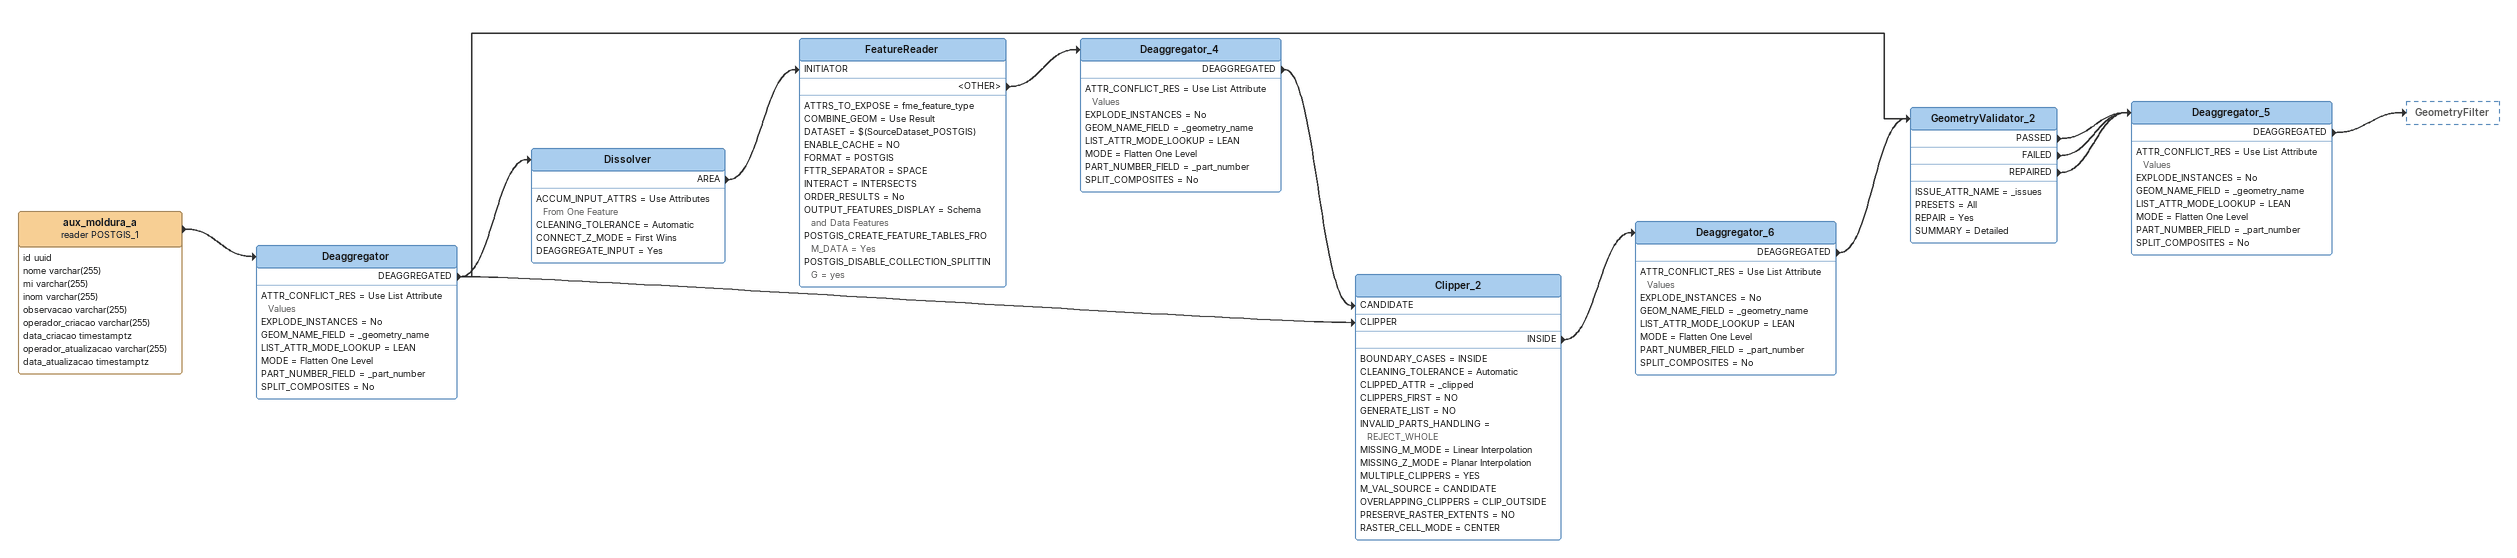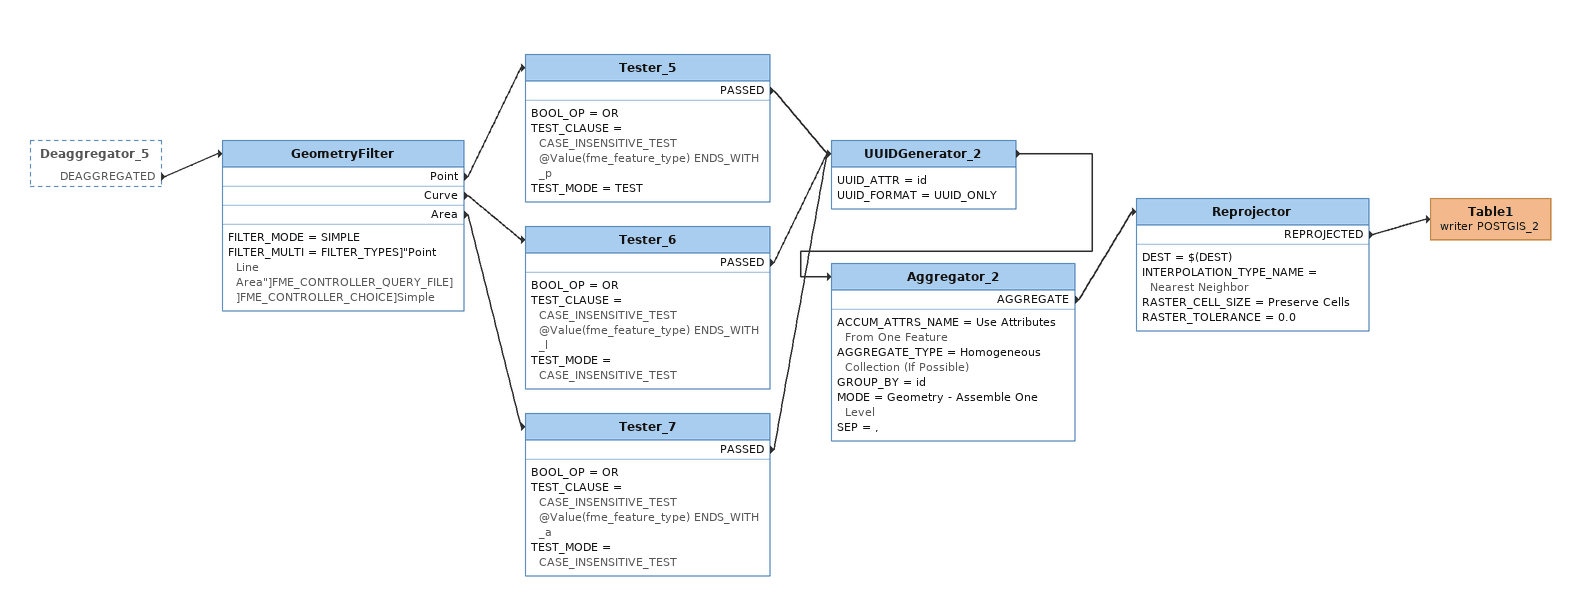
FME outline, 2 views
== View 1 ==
aux_moldura_a (reader POSTGIS_1)
    attributes: id uuid, nome varchar(255), mi varchar(255), inom varchar(255), observacao varchar(255), operador_criacao varchar(255), data_criacao timestamptz, operador_atualizacao varchar(255), data_atualizacao timestamptz
    -> Deaggregator
Deaggregator
    ATTR_CONFLICT_RES = Use List Attribute Values
    EXPLODE_INSTANCES = No
    GEOM_NAME_FIELD = _geometry_name
    LIST_ATTR_MODE_LOOKUP = LEAN
    MODE = Flatten One Level
    PART_NUMBER_FIELD = _part_number
    SPLIT_COMPOSITES = No
    DEAGGREGATED -> GeometryValidator_2
    DEAGGREGATED -> Dissolver
    DEAGGREGATED -> Clipper_2 [CLIPPER]
Dissolver
    ACCUM_INPUT_ATTRS = Use Attributes From One Feature
    CLEANING_TOLERANCE = Automatic
    CONNECT_Z_MODE = First Wins
    DEAGGREGATE_INPUT = Yes
    AREA -> FeatureReader [INITIATOR]
FeatureReader
    ATTRS_TO_EXPOSE = fme_feature_type
    COMBINE_GEOM = Use Result
    DATASET = $(SourceDataset_POSTGIS)
    ENABLE_CACHE = NO
    FORMAT = POSTGIS
    FTTR_SEPARATOR = SPACE
    INTERACT = INTERSECTS
    ORDER_RESULTS = No
    OUTPUT_FEATURES_DISPLAY = Schema and Data Features
    POSTGIS_CREATE_FEATURE_TABLES_FROM_DATA = Yes
    POSTGIS_DISABLE_COLLECTION_SPLITTING = yes
    <OTHER> -> Deaggregator_4
Deaggregator_4
    ATTR_CONFLICT_RES = Use List Attribute Values
    EXPLODE_INSTANCES = No
    GEOM_NAME_FIELD = _geometry_name
    LIST_ATTR_MODE_LOOKUP = LEAN
    MODE = Flatten One Level
    PART_NUMBER_FIELD = _part_number
    SPLIT_COMPOSITES = No
    DEAGGREGATED -> Clipper_2 [CANDIDATE]
Clipper_2
    BOUNDARY_CASES = INSIDE
    CLEANING_TOLERANCE = Automatic
    CLIPPED_ATTR = _clipped
    CLIPPERS_FIRST = NO
    GENERATE_LIST = NO
    INVALID_PARTS_HANDLING = REJECT_WHOLE
    MISSING_M_MODE = Linear Interpolation
    MISSING_Z_MODE = Planar Interpolation
    MULTIPLE_CLIPPERS = YES
    M_VAL_SOURCE = CANDIDATE
    OVERLAPPING_CLIPPERS = CLIP_OUTSIDE
    PRESERVE_RASTER_EXTENTS = NO
    RASTER_CELL_MODE = CENTER
    INSIDE -> Deaggregator_6
Deaggregator_6
    ATTR_CONFLICT_RES = Use List Attribute Values
    EXPLODE_INSTANCES = No
    GEOM_NAME_FIELD = _geometry_name
    LIST_ATTR_MODE_LOOKUP = LEAN
    MODE = Flatten One Level
    PART_NUMBER_FIELD = _part_number
    SPLIT_COMPOSITES = No
    DEAGGREGATED -> GeometryValidator_2
GeometryValidator_2
    ISSUE_ATTR_NAME = _issues
    PRESETS = All
    REPAIR = Yes
    SUMMARY = Detailed
    PASSED -> Deaggregator_5
    FAILED -> Deaggregator_5
    REPAIRED -> Deaggregator_5
Deaggregator_5
    ATTR_CONFLICT_RES = Use List Attribute Values
    EXPLODE_INSTANCES = No
    GEOM_NAME_FIELD = _geometry_name
    LIST_ATTR_MODE_LOOKUP = LEAN
    MODE = Flatten One Level
    PART_NUMBER_FIELD = _part_number
    SPLIT_COMPOSITES = No
    DEAGGREGATED -> GeometryFilter

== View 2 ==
Deaggregator_5 [outside]
    DEAGGREGATED -> GeometryFilter
GeometryFilter
    FILTER_MODE = SIMPLE
    FILTER_MULTI = FILTER_TYPES]"Point Line Area"]FME_CONTROLLER_QUERY_FILE]]FME_CONTROLLER_CHOICE]Simple
    Point -> Tester_5
    Curve -> Tester_6
    Area -> Tester_7
Tester_5
    BOOL_OP = OR
    TEST_CLAUSE = CASE_INSENSITIVE_TEST @Value(fme_feature_type) ENDS_WITH _p
    TEST_MODE = TEST
    PASSED -> UUIDGenerator_2
Tester_6
    BOOL_OP = OR
    TEST_CLAUSE = CASE_INSENSITIVE_TEST @Value(fme_feature_type) ENDS_WITH _l
    TEST_MODE = CASE_INSENSITIVE_TEST
    PASSED -> UUIDGenerator_2
Tester_7
    BOOL_OP = OR
    TEST_CLAUSE = CASE_INSENSITIVE_TEST @Value(fme_feature_type) ENDS_WITH _a
    TEST_MODE = CASE_INSENSITIVE_TEST
    PASSED -> UUIDGenerator_2
UUIDGenerator_2
    UUID_ATTR = id
    UUID_FORMAT = UUID_ONLY
    -> Aggregator_2
Aggregator_2
    ACCUM_ATTRS_NAME = Use Attributes From One Feature
    AGGREGATE_TYPE = Homogeneous Collection (If Possible)
    GROUP_BY = id
    MODE = Geometry - Assemble One Level
    SEP = ,
    AGGREGATE -> Reprojector
Reprojector
    DEST = $(DEST)
    INTERPOLATION_TYPE_NAME = Nearest Neighbor
    RASTER_CELL_SIZE = Preserve Cells
    RASTER_TOLERANCE = 0.0
    REPROJECTED -> Table1 (writer POSTGIS_2)
Table1 (writer POSTGIS_2)
